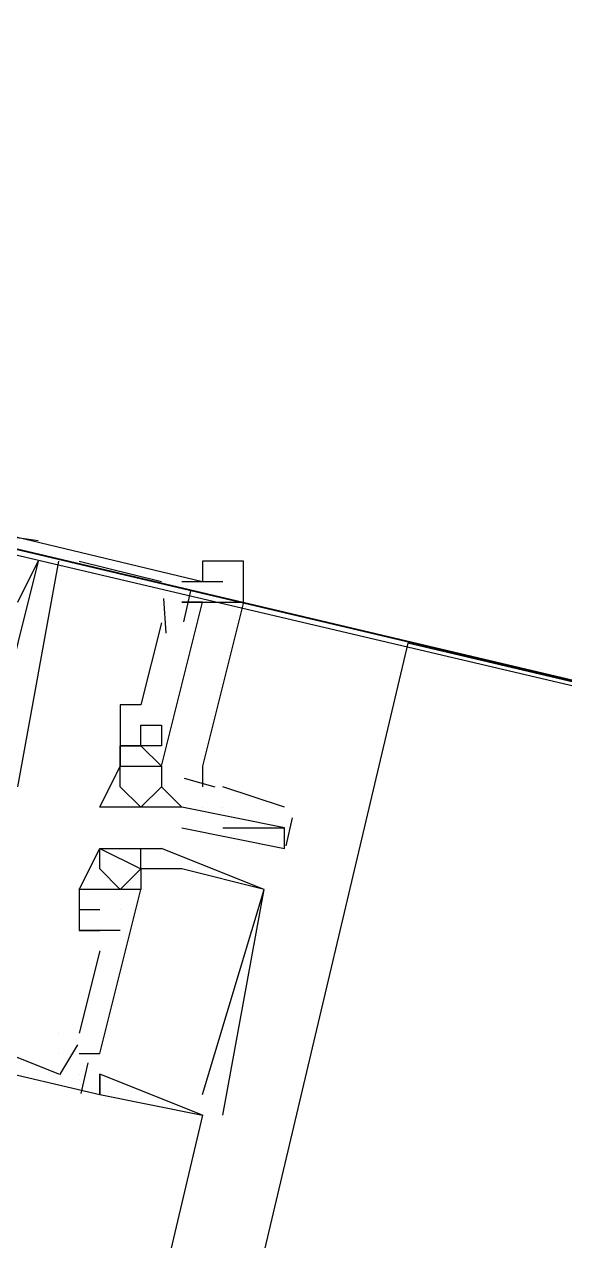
# Model space of a CAD drawing. Header units: feet. Extents: x -84 to 198, y -22 to 181.
# Drawn here: x 108.871 to 109.222, y 39.949 to 40.74 of the extents above; entities that cross this region are included whole.
import ezdxf

# ---------------------------------------------------------------- set-up
doc = ezdxf.new("R2010")
doc.units = ezdxf.units.FT
for name, color, linetype in [('A-AREA-UNIDAD', 30, 'CONTINUOUS'), ('A-LINEA', 7, 'CONTINUOUS'), ('A-MURO-CONCRETO', 8, 'CONTINUOUS')]:
    doc.layers.add(name, color=color, linetype=linetype)

msp = doc.modelspace()

# ---------------------------------------------------------------- linework, layer by layer
at = {"layer": 'A-AREA-UNIDAD'}
msp.add_lwpolyline([(119.008, 38.0089), (105.632, 41.1556), (105.36, 41.3689), (105.52, 41.9556), (104.56, 41.9556), (97.952, 43.5556), (97.952, 44.0356), (97.792, 43.2356), (97.568, 43.0756), (90.272, 44.8), (90, 45.0133), (90.16, 45.8844), (81.44, 48), (80.88, 48), (79.84, 43.8044), (78.8, 43.8044), (75.552, 44.5689), (75.44, 44.9244), (74.528, 41.2089), (73.312, 41.2444), (67.872, 42.56)], dxfattribs=at)
at = {"layer": 'A-LINEA'}
for p, q in [((108.88, 40.4044), (108.88, 40.4044)), ((108.88, 40.4044), (108.88, 40.4044)), ((108.88, 40.4044), (108.88, 40.4044)), ((108.88, 40.3911), (108.8267, 40.1778)), ((108.88, 40.3911), (108.8267, 40.1778)), ((108.88, 40.3911), (108.8267, 40.1778)), ((108.8667, 40.3644), (108.88, 40.3911)), ((108.8667, 40.2444), (108.8933, 40.3911)), ((108.8667, 40.3644), (108.88, 40.3911)), ((108.8667, 40.2444), (108.8933, 40.3911)), ((108.8667, 40.3644), (108.88, 40.3911)), ((108.8667, 40.2444), (108.8933, 40.3911)), ((108.88, 40.3911), (108.88, 40.3911)), ((108.88, 40.3911), (108.88, 40.3911)), ((108.88, 40.3911), (108.88, 40.3911)), ((108.88, 40.3911), (108.88, 40.3911)), ((108.88, 40.3911), (108.88, 40.3911)), ((108.88, 40.3911), (108.88, 40.3911)), ((108.8933, 40.3911), (108.8933, 40.3911)), ((108.8933, 40.3911), (108.8933, 40.3911)), ((108.8933, 40.3911), (108.8933, 40.3911)), ((108.9067, 40.3911), (108.96, 40.3778)), ((108.9067, 40.3911), (108.9067, 40.3911)), ((108.9067, 40.3911), (108.96, 40.3778)), ((108.9067, 40.3911), (108.9067, 40.3911)), ((108.9067, 40.3911), (108.96, 40.3778)), ((108.9067, 40.3911), (108.9067, 40.3911)), ((108.96, 40.3778), (108.96, 40.3778)), ((108.96, 40.3778), (108.96, 40.3778)), ((108.96, 40.3778), (108.96, 40.3778)), ((108.9867, 40.3778), (108.9867, 40.3778)), ((108.9867, 40.3778), (108.9867, 40.3778)), ((108.9867, 40.3778), (108.9867, 40.3778)), ((108.9867, 40.3778), (108.9867, 40.3778)), ((108.9867, 40.3778), (108.9867, 40.3778)), ((108.9867, 40.3778), (108.9867, 40.3778)), ((109, 40.3778), (109, 40.3778)), ((109, 40.3778), (109, 40.3778)), ((109, 40.3778), (109, 40.3778)), ((108.979, 40.3717), (108.9743, 40.3517)), ((108.979, 40.3717), (108.9743, 40.3517)), ((108.979, 40.3717), (108.9743, 40.3517)), ((108.9613, 40.3669), (108.9629, 40.3443)), ((108.9613, 40.3669), (108.9629, 40.3443)), ((108.9613, 40.3669), (108.9629, 40.3443)), ((108.9733, 40.3644), (108.9733, 40.3644)), ((108.9733, 40.3644), (108.9733, 40.3644)), ((108.9733, 40.3644), (108.9733, 40.3644)), ((108.9867, 40.3644), (108.9867, 40.3644)), ((108.9867, 40.3644), (108.9867, 40.3644)), ((108.9867, 40.3644), (108.9867, 40.3644)), ((108.96, 40.3511), (108.9467, 40.2978)), ((108.96, 40.3511), (108.9467, 40.2978)), ((108.96, 40.3511), (108.9467, 40.2978)), ((108.96, 40.3511), (108.96, 40.3511)), ((108.96, 40.3511), (108.96, 40.3511)), ((108.96, 40.3511), (108.96, 40.3511)), ((109.12, 40.3378), (105.52, 25.0978)), ((108.9333, 40.2978), (108.9333, 40.2978)), ((108.9333, 40.2978), (108.9333, 40.2978)), ((108.9333, 40.2978), (108.9333, 40.2978)), ((108.9467, 40.2978), (108.9467, 40.2978)), ((108.9467, 40.2978), (108.9467, 40.2978)), ((108.9467, 40.2978), (108.9467, 40.2978)), ((108.9467, 40.2844), (108.9467, 40.2844)), ((108.9467, 40.2844), (108.9467, 40.2844)), ((108.9467, 40.2844), (108.9467, 40.2844)), ((108.96, 40.2844), (108.96, 40.2844)), ((108.96, 40.2844), (108.96, 40.2844)), ((108.96, 40.2844), (108.96, 40.2844)), ((108.9333, 40.2711), (108.9333, 40.2711)), ((108.9333, 40.2711), (108.9333, 40.2711)), ((108.9333, 40.2711), (108.9333, 40.2711)), ((108.9333, 40.2711), (108.9333, 40.2711)), ((108.9333, 40.2711), (108.9333, 40.2711)), ((108.9333, 40.2711), (108.9333, 40.2711)), ((108.9467, 40.2711), (108.9467, 40.2711)), ((108.9467, 40.2711), (108.9467, 40.2711)), ((108.9467, 40.2711), (108.9467, 40.2711)), ((108.9467, 40.2711), (108.9467, 40.2711)), ((108.9467, 40.2711), (108.9467, 40.2711)), ((108.9467, 40.2711), (108.9467, 40.2711)), ((108.9467, 40.2711), (108.9467, 40.2711)), ((108.9467, 40.2711), (108.9467, 40.2711)), ((108.9467, 40.2711), (108.9467, 40.2711)), ((108.96, 40.2711), (108.96, 40.2711)), ((108.96, 40.2711), (108.96, 40.2711)), ((108.96, 40.2711), (108.96, 40.2711)), ((108.9333, 40.2578), (108.9333, 40.2578)), ((108.9333, 40.2578), (108.9333, 40.2578)), ((108.9333, 40.2578), (108.9333, 40.2578)), ((108.9333, 40.2578), (108.9333, 40.2578)), ((108.9333, 40.2578), (108.9333, 40.2578)), ((108.9333, 40.2578), (108.9333, 40.2578)), ((108.9467, 40.2578), (108.9467, 40.2578)), ((108.9467, 40.2578), (108.9467, 40.2578)), ((108.9467, 40.2578), (108.9467, 40.2578)), ((108.9467, 40.2578), (108.9467, 40.2578)), ((108.96, 40.2578), (108.96, 40.2578)), ((108.96, 40.2578), (108.96, 40.2578)), ((108.96, 40.2578), (108.96, 40.2578)), ((108.96, 40.2578), (108.96, 40.2578)), ((108.96, 40.2578), (108.96, 40.2578)), ((108.96, 40.2578), (108.96, 40.2578)), ((108.96, 40.2578), (108.96, 40.2578)), ((108.96, 40.2578), (108.96, 40.2578)), ((108.9748, 40.25), (108.9947, 40.2445)), ((108.9748, 40.25), (108.9947, 40.2445)), ((108.9748, 40.25), (108.9947, 40.2445)), ((108.9333, 40.2444), (108.9333, 40.2444)), ((108.96, 40.2444), (108.96, 40.2444)), ((108.96, 40.2444), (108.96, 40.2444)), ((109.04, 40.2311), (109, 40.2444)), ((108.92, 40.2311), (108.92, 40.2311)), ((108.9333, 40.2311), (108.9333, 40.2311)), ((108.9467, 40.2311), (108.9467, 40.2311)), ((108.96, 40.2311), (108.96, 40.2311)), ((108.9733, 40.2311), (108.9733, 40.2311)), ((108.9733, 40.2311), (108.9733, 40.2311)), ((108.9733, 40.2311), (108.9733, 40.2311)), ((108.9867, 40.2311), (108.9867, 40.2311)), ((109, 40.2311), (109, 40.2311)), ((108.9733, 40.2178), (108.9733, 40.2178)), ((109, 40.2178), (109.04, 40.2178)), ((109.04, 40.2178), (109.04, 40.2178)), ((109.045, 40.2243), (109.0407, 40.206)), ((108.92, 40.2044), (108.92, 40.2044)), ((108.92, 40.2044), (108.92, 40.2044)), ((108.92, 40.2044), (108.92, 40.2044)), ((108.92, 40.2044), (108.92, 40.2044)), ((108.92, 40.2044), (108.92, 40.2044)), ((108.92, 40.2044), (108.92, 40.2044)), ((108.9333, 40.2044), (108.9333, 40.2044)), ((108.9333, 40.2044), (108.9333, 40.2044)), ((108.9333, 40.2044), (108.9333, 40.2044)), ((108.9467, 40.2044), (108.9467, 40.2044)), ((108.9467, 40.2044), (108.9467, 40.2044)), ((108.9467, 40.2044), (108.9467, 40.2044)), ((108.9467, 40.2044), (108.9467, 40.2044)), ((108.9467, 40.2044), (108.9467, 40.2044)), ((108.9467, 40.2044), (108.9467, 40.2044)), ((108.96, 40.2044), (108.96, 40.2044)), ((108.96, 40.2044), (108.96, 40.2044)), ((108.96, 40.2044), (108.96, 40.2044)), ((108.96, 40.2044), (108.96, 40.2044)), ((108.96, 40.2044), (108.96, 40.2044)), ((108.96, 40.2044), (108.96, 40.2044)), ((109.04, 40.2044), (109.04, 40.2044)), ((108.92, 40.1911), (108.92, 40.1911)), ((108.92, 40.1911), (108.92, 40.1911)), ((108.92, 40.1911), (108.92, 40.1911)), ((108.9467, 40.1911), (108.9467, 40.1911)), ((108.9467, 40.1911), (108.9467, 40.1911)), ((108.9467, 40.1911), (108.9467, 40.1911)), ((108.9467, 40.1911), (108.9467, 40.1911)), ((108.9467, 40.1911), (108.9467, 40.1911)), ((108.9467, 40.1911), (108.9467, 40.1911)), ((108.9467, 40.1911), (108.9467, 40.1911)), ((108.9467, 40.1911), (108.9467, 40.1911)), ((108.9467, 40.1911), (108.9467, 40.1911)), ((108.96, 40.1911), (108.96, 40.1911)), ((108.96, 40.1911), (108.96, 40.1911)), ((108.96, 40.1911), (108.96, 40.1911)), ((108.9733, 40.1911), (108.9733, 40.1911)), ((108.9733, 40.1911), (108.9733, 40.1911)), ((108.9733, 40.1911), (108.9733, 40.1911)), ((108.9067, 40.1778), (108.9067, 40.1778)), ((108.9067, 40.1778), (108.9067, 40.1778)), ((108.9067, 40.1778), (108.9067, 40.1778)), ((108.9067, 40.1778), (108.9067, 40.1778)), ((108.9067, 40.1778), (108.9067, 40.1778)), ((108.9067, 40.1778), (108.9067, 40.1778)), ((108.92, 40.1778), (108.92, 40.1778)), ((108.92, 40.1778), (108.92, 40.1778)), ((108.92, 40.1778), (108.92, 40.1778)), ((108.92, 40.1778), (108.92, 40.1778)), ((108.92, 40.1778), (108.92, 40.1778)), ((108.92, 40.1778), (108.92, 40.1778)), ((108.9333, 40.1778), (108.9333, 40.1778)), ((108.9333, 40.1778), (108.9333, 40.1778)), ((108.9333, 40.1778), (108.9333, 40.1778)), ((108.9333, 40.1778), (108.9333, 40.1778)), ((108.9333, 40.1778), (108.9333, 40.1778)), ((108.9333, 40.1778), (108.9333, 40.1778)), ((108.9333, 40.1778), (108.9333, 40.1778)), ((108.9333, 40.1778), (108.9333, 40.1778)), ((108.9333, 40.1778), (108.9333, 40.1778)), ((108.9467, 40.1778), (108.9467, 40.1778)), ((108.9467, 40.1778), (108.9467, 40.1778)), ((108.9467, 40.1778), (108.9467, 40.1778)), ((108.9467, 40.1778), (108.9467, 40.1778)), ((108.9467, 40.1778), (108.9467, 40.1778)), ((108.9467, 40.1778), (108.9467, 40.1778)), ((109.0267, 40.1778), (109.0267, 40.1778)), ((109.0267, 40.1778), (109.0267, 40.1778)), ((109.0267, 40.1778), (109.0267, 40.1778)), ((109.0267, 40.1778), (109.0267, 40.1778)), ((109.0267, 40.1778), (109.0267, 40.1778)), ((109.0267, 40.1778), (109.0267, 40.1778)), ((108.9067, 40.1644), (108.9067, 40.1644)), ((108.9067, 40.1644), (108.9067, 40.1644)), ((108.9067, 40.1644), (108.9067, 40.1644)), ((108.92, 40.1644), (108.92, 40.1644)), ((108.92, 40.1644), (108.92, 40.1644)), ((108.92, 40.1644), (108.92, 40.1644)), ((108.92, 40.1644), (108.92, 40.1644)), ((108.92, 40.1644), (108.92, 40.1644)), ((108.92, 40.1644), (108.92, 40.1644)), ((108.9333, 40.1644), (108.9333, 40.1644)), ((108.9333, 40.1644), (108.9333, 40.1644)), ((108.9333, 40.1644), (108.9333, 40.1644)), ((108.9333, 40.1644), (108.9333, 40.1644)), ((108.9333, 40.1644), (108.9333, 40.1644)), ((108.9333, 40.1644), (108.9333, 40.1644)), ((108.9067, 40.1511), (108.9067, 40.1511)), ((108.9067, 40.1511), (108.9067, 40.1511)), ((108.9067, 40.1511), (108.9067, 40.1511)), ((108.9067, 40.1511), (108.9067, 40.1511)), ((108.9067, 40.1511), (108.9067, 40.1511)), ((108.9067, 40.1511), (108.9067, 40.1511)), ((108.92, 40.1511), (108.92, 40.1511)), ((108.92, 40.1511), (108.92, 40.1511)), ((108.92, 40.1511), (108.92, 40.1511)), ((108.92, 40.1511), (108.92, 40.1511)), ((108.92, 40.1511), (108.92, 40.1511)), ((108.92, 40.1511), (108.92, 40.1511)), ((108.92, 40.1511), (108.92, 40.1511)), ((108.92, 40.1511), (108.92, 40.1511)), ((108.92, 40.1511), (108.92, 40.1511)), ((108.9333, 40.1511), (108.9333, 40.1511)), ((108.9333, 40.1511), (108.9333, 40.1511)), ((108.9333, 40.1511), (108.9333, 40.1511)), ((108.92, 40.1378), (108.9067, 40.0844)), ((108.92, 40.1378), (108.9067, 40.0844)), ((108.92, 40.1378), (108.9067, 40.0844)), ((108.92, 40.1378), (108.92, 40.1378)), ((108.92, 40.1378), (108.92, 40.1378)), ((108.92, 40.1378), (108.92, 40.1378)), ((108.8933, 40.0844), (108.8933, 40.0844)), ((108.8933, 40.0844), (108.8933, 40.0844)), ((108.8933, 40.0844), (108.8933, 40.0844)), ((108.9067, 40.0844), (108.9067, 40.0844)), ((108.9067, 40.0844), (108.9067, 40.0844)), ((108.9067, 40.0844), (108.9067, 40.0844)), ((108.9055, 40.0768), (108.8939, 40.0573)), ((108.9055, 40.0768), (108.8939, 40.0573)), ((108.9055, 40.0768), (108.8939, 40.0573)), ((108.8933, 40.0711), (108.8933, 40.0711)), ((108.8933, 40.0711), (108.8933, 40.0711)), ((108.8933, 40.0711), (108.8933, 40.0711)), ((108.8933, 40.0711), (108.8933, 40.0711)), ((108.8933, 40.0711), (108.8933, 40.0711)), ((108.8933, 40.0711), (108.8933, 40.0711)), ((108.9067, 40.0711), (108.9067, 40.0711)), ((108.9067, 40.0711), (108.9067, 40.0711)), ((108.9067, 40.0711), (108.9067, 40.0711)), ((108.92, 40.0711), (108.92, 40.0711)), ((108.92, 40.0711), (108.92, 40.0711)), ((108.92, 40.0711), (108.92, 40.0711)), ((108.9123, 40.0651), (108.9076, 40.0451)), ((108.9123, 40.0651), (108.9076, 40.0451)), ((108.9123, 40.0651), (108.9076, 40.0451)), ((108.8933, 40.0578), (108.8933, 40.0578)), ((108.8933, 40.0578), (108.8933, 40.0578)), ((108.8933, 40.0578), (108.8933, 40.0578)), ((108.9067, 40.0578), (108.9067, 40.0578)), ((108.9067, 40.0578), (108.9067, 40.0578)), ((108.9067, 40.0578), (108.9067, 40.0578)), ((108.9067, 40.0578), (108.9067, 40.0578)), ((108.9067, 40.0578), (108.9067, 40.0578)), ((108.9067, 40.0578), (108.9067, 40.0578)), ((108.92, 40.0578), (108.92, 40.0578)), ((108.92, 40.0578), (108.92, 40.0578)), ((108.92, 40.0578), (108.92, 40.0578)), ((108.92, 40.0578), (108.92, 40.0578)), ((108.92, 40.0578), (108.92, 40.0578)), ((108.92, 40.0578), (108.92, 40.0578)), ((108.92, 40.0444), (108.92, 40.0444)), ((108.92, 40.0444), (108.92, 40.0444)), ((108.92, 40.0444), (108.92, 40.0444)), ((108.92, 40.0444), (108.92, 40.0444)), ((108.92, 40.0444), (108.92, 40.0444)), ((108.92, 40.0444), (108.92, 40.0444)), ((108.9867, 40.0444), (108.9867, 40.0444)), ((108.9867, 40.0444), (108.9867, 40.0444)), ((108.9867, 40.0444), (108.9867, 40.0444)), ((108.9867, 40.0311), (106.84, 30.9111)), ((108.9867, 40.0311), (108.9867, 40.0311)), ((108.9867, 40.0311), (108.9867, 40.0311)), ((108.9867, 40.0311), (108.9867, 40.0311)), ((108.9867, 40.0311), (108.9867, 40.0311)), ((108.9867, 40.0311), (108.9867, 40.0311)), ((108.9867, 40.0311), (108.9867, 40.0311)), ((109, 40.0311), (109, 40.0311)), ((109, 40.0311), (109, 40.0311)), ((109, 40.0311), (109, 40.0311))]:
    msp.add_line(p, q, dxfattribs=at)
for points in [[(106.04, 44.1511), (105.3467, 41.2311), (119.16, 37.9644), (119.84, 40.8844), (106.04, 44.1511)], [(108.28, 40.3111), (108.2933, 40.3778), (108.28, 40.3911), (108.32, 40.5378), (108.9867, 40.3778), (109, 40.3778)], [(108.28, 40.3111), (108.2933, 40.3778), (108.28, 40.3911), (108.32, 40.5378), (108.9867, 40.3778), (109, 40.3778)], [(108.28, 40.3111), (108.2933, 40.3778), (108.28, 40.3911), (108.32, 40.5378), (108.9867, 40.3778), (109, 40.3778)], [(108.7867, 40.4178), (108.7733, 40.4044), (108.7733, 40.3911), (108.7867, 40.3911), (108.7867, 40.4178), (108.88, 40.4044)], [(108.7867, 40.4178), (108.7733, 40.4044), (108.7733, 40.3911), (108.7867, 40.3911), (108.7867, 40.4178), (108.88, 40.4044)], [(108.7867, 40.4178), (108.7733, 40.4044), (108.7733, 40.3911), (108.7867, 40.3911), (108.7867, 40.4178), (108.88, 40.4044)], [(108.9733, 40.3644), (108.9867, 40.3644), (109.0133, 40.3644), (109.0133, 40.3911), (108.9867, 40.3911), (108.9867, 40.3778)], [(108.9733, 40.3778), (108.9867, 40.3778), (109, 40.3778)], [(108.2933, 40.3644), (108.2667, 40.3644), (108.24, 40.2044), (108.92, 40.0444), (108.92, 40.0578)], [(108.2933, 40.3644), (108.2667, 40.3644), (108.24, 40.2044), (108.92, 40.0444), (108.92, 40.0578)], [(108.2933, 40.3644), (108.2667, 40.3644), (108.24, 40.2044), (108.92, 40.0444), (108.92, 40.0578)], [(108.9467, 40.2578), (108.9467, 40.2578), (108.96, 40.2578), (108.9867, 40.3644), (108.9733, 40.3644)], [(108.9467, 40.2578), (108.9467, 40.2578), (108.96, 40.2578), (108.9867, 40.3644), (108.9733, 40.3644)], [(108.9467, 40.2578), (108.9467, 40.2578), (108.96, 40.2578), (108.9867, 40.3644), (108.9733, 40.3644)], [(108.96, 40.2578), (108.9867, 40.3644), (109.0133, 40.3644), (108.9867, 40.2578), (108.9867, 40.2444)], [(108.96, 40.2578), (108.9867, 40.3644), (109.0133, 40.3644), (108.9867, 40.2578), (108.9867, 40.2444)], [(108.96, 40.2578), (108.9867, 40.3644), (109.0133, 40.3644), (108.9867, 40.2578), (108.9867, 40.2444)], [(126.2667, 36.6311), (119.2267, 38.2978), (119.16, 37.9644), (109.12, 40.3378), (105.48, 24.9378), (96.3733, 27.2578), (96.2667, 26.7644), (92.6933, 27.6178), (92.1333, 25.2311), (89.6, 14.5378), (77.3867, 17.4311), (77.2267, 16.7778), (73.6667, 17.6178), (72.7067, 13.6044), (71.9067, 10.1778)], [(108.9467, 40.2978), (108.9333, 40.2978), (108.9333, 40.2578), (108.9333, 40.2711), (108.9467, 40.2711)], [(108.9467, 40.2978), (108.9333, 40.2978), (108.9333, 40.2578), (108.9333, 40.2711), (108.9467, 40.2711)], [(108.9467, 40.2978), (108.9333, 40.2978), (108.9333, 40.2578), (108.9333, 40.2711), (108.9467, 40.2711)], [(108.9467, 40.2711), (108.9467, 40.2844), (108.96, 40.2844), (108.96, 40.2711), (108.9467, 40.2711), (108.96, 40.2578)], [(108.9467, 40.2711), (108.9467, 40.2844), (108.96, 40.2844), (108.96, 40.2711), (108.9467, 40.2711), (108.96, 40.2578)], [(108.9467, 40.2711), (108.9467, 40.2844), (108.96, 40.2844), (108.96, 40.2711), (108.9467, 40.2711), (108.96, 40.2578)], [(108.9333, 40.2711), (108.9467, 40.2711), (108.9333, 40.2711)], [(108.9333, 40.2711), (108.9467, 40.2711), (108.9333, 40.2711)], [(108.9333, 40.2711), (108.9467, 40.2711), (108.9333, 40.2711)], [(108.9733, 40.2311), (108.96, 40.2311), (108.9333, 40.2311), (108.92, 40.2311), (108.9333, 40.2578), (108.9333, 40.2578), (108.9333, 40.2578), (108.9333, 40.2578), (108.9467, 40.2578), (108.9467, 40.2578)], [(108.9733, 40.2311), (108.96, 40.2444), (108.9467, 40.2311), (108.9333, 40.2444), (108.9333, 40.2578), (108.96, 40.2578)], [(108.96, 40.2578), (108.96, 40.2444), (108.96, 40.2444)], [(108.8933, 40.0578), (108.8267, 40.0844), (108.8533, 40.2178), (108.8533, 40.2311)], [(108.8933, 40.0578), (108.8267, 40.0844), (108.8533, 40.2178), (108.8533, 40.2311)], [(108.8933, 40.0578), (108.8267, 40.0844), (108.8533, 40.2178), (108.8533, 40.2311)], [(108.9733, 40.2178), (109.04, 40.2044), (109.04, 40.2178), (109.04, 40.2178), (108.9733, 40.2311)], [(108.9733, 40.2311), (108.9733, 40.2311), (108.9733, 40.2311)], [(108.9467, 40.1911), (108.9467, 40.1778), (108.9333, 40.1778), (108.9333, 40.1778), (108.92, 40.1778), (108.92, 40.1778), (108.92, 40.1778), (108.92, 40.1778), (108.9067, 40.1778), (108.92, 40.2044), (108.9333, 40.2044), (108.9467, 40.2044), (108.96, 40.2044)], [(108.9467, 40.1911), (108.9467, 40.1778), (108.9333, 40.1778), (108.9333, 40.1778), (108.92, 40.1778), (108.92, 40.1778), (108.92, 40.1778), (108.92, 40.1778), (108.9067, 40.1778), (108.92, 40.2044), (108.9333, 40.2044), (108.9467, 40.2044), (108.96, 40.2044)], [(108.9467, 40.1911), (108.9467, 40.1778), (108.9333, 40.1778), (108.9333, 40.1778), (108.92, 40.1778), (108.92, 40.1778), (108.92, 40.1778), (108.92, 40.1778), (108.9067, 40.1778), (108.92, 40.2044), (108.9333, 40.2044), (108.9467, 40.2044), (108.96, 40.2044)], [(108.9333, 40.1778), (108.92, 40.1911), (108.92, 40.2044), (108.9467, 40.1911), (108.9333, 40.1778)], [(108.9333, 40.1778), (108.92, 40.1911), (108.92, 40.2044), (108.9467, 40.1911), (108.9333, 40.1778)], [(108.9333, 40.1778), (108.92, 40.1911), (108.92, 40.2044), (108.9467, 40.1911), (108.9333, 40.1778)], [(108.96, 40.1911), (108.9467, 40.1911), (108.9467, 40.2044)], [(108.96, 40.1911), (108.9467, 40.1911), (108.9467, 40.2044)], [(108.96, 40.1911), (108.9467, 40.1911), (108.9467, 40.2044)], [(109, 40.0311), (109.0267, 40.1778), (108.96, 40.2044)], [(109, 40.0311), (109.0267, 40.1778), (108.96, 40.2044)], [(109, 40.0311), (109.0267, 40.1778), (108.96, 40.2044)], [(108.9867, 40.0444), (108.9867, 40.0444), (109.0267, 40.1778), (109.0267, 40.1778), (108.9733, 40.1911), (108.9733, 40.1911), (108.9733, 40.1911), (108.9733, 40.1911), (108.9467, 40.1911), (108.9467, 40.1911)], [(108.9867, 40.0444), (108.9867, 40.0444), (109.0267, 40.1778), (109.0267, 40.1778), (108.9733, 40.1911), (108.9733, 40.1911), (108.9733, 40.1911), (108.9733, 40.1911), (108.9467, 40.1911), (108.9467, 40.1911)], [(108.9867, 40.0444), (108.9867, 40.0444), (109.0267, 40.1778), (109.0267, 40.1778), (108.9733, 40.1911), (108.9733, 40.1911), (108.9733, 40.1911), (108.9733, 40.1911), (108.9467, 40.1911), (108.9467, 40.1911)], [(108.9067, 40.0711), (108.92, 40.0711), (108.9467, 40.1778), (108.9333, 40.1778)], [(108.92, 40.1778), (108.9067, 40.1778), (108.9067, 40.1511), (108.92, 40.1511)], [(108.9067, 40.0711), (108.92, 40.0711), (108.9467, 40.1778), (108.9333, 40.1778)], [(108.92, 40.1778), (108.9067, 40.1778), (108.9067, 40.1511), (108.92, 40.1511)], [(108.9067, 40.0711), (108.92, 40.0711), (108.9467, 40.1778), (108.9333, 40.1778)], [(108.92, 40.1778), (108.9067, 40.1778), (108.9067, 40.1511), (108.92, 40.1511)], [(108.92, 40.1644), (108.92, 40.1644), (108.9067, 40.1644)], [(108.92, 40.1644), (108.92, 40.1644), (108.9067, 40.1644)], [(108.92, 40.1644), (108.92, 40.1644), (108.9067, 40.1644)], [(108.9333, 40.1511), (108.92, 40.1511), (108.9067, 40.1511), (108.92, 40.1511)], [(108.9333, 40.1511), (108.92, 40.1511), (108.9067, 40.1511), (108.92, 40.1511)], [(108.9333, 40.1511), (108.92, 40.1511), (108.9067, 40.1511), (108.92, 40.1511)], [(108.9867, 40.0311), (108.9867, 40.0311), (108.92, 40.0578), (108.92, 40.0444), (108.9867, 40.0311)], [(108.9867, 40.0311), (108.9867, 40.0311), (108.92, 40.0578), (108.92, 40.0444), (108.9867, 40.0311)], [(108.9867, 40.0311), (108.9867, 40.0311), (108.92, 40.0578), (108.92, 40.0444), (108.9867, 40.0311)]]:
    msp.add_lwpolyline(points, dxfattribs=at)
at = {"layer": 'A-MURO-CONCRETO'}
msp.add_lwpolyline([(106.8133, 40.8844), (119.84, 40.8844), (119.16, 37.9644), (106.8133, 40.8844), (106.8133, 40.8844)], dxfattribs=at)

doc.saveas('drawing.dxf')
